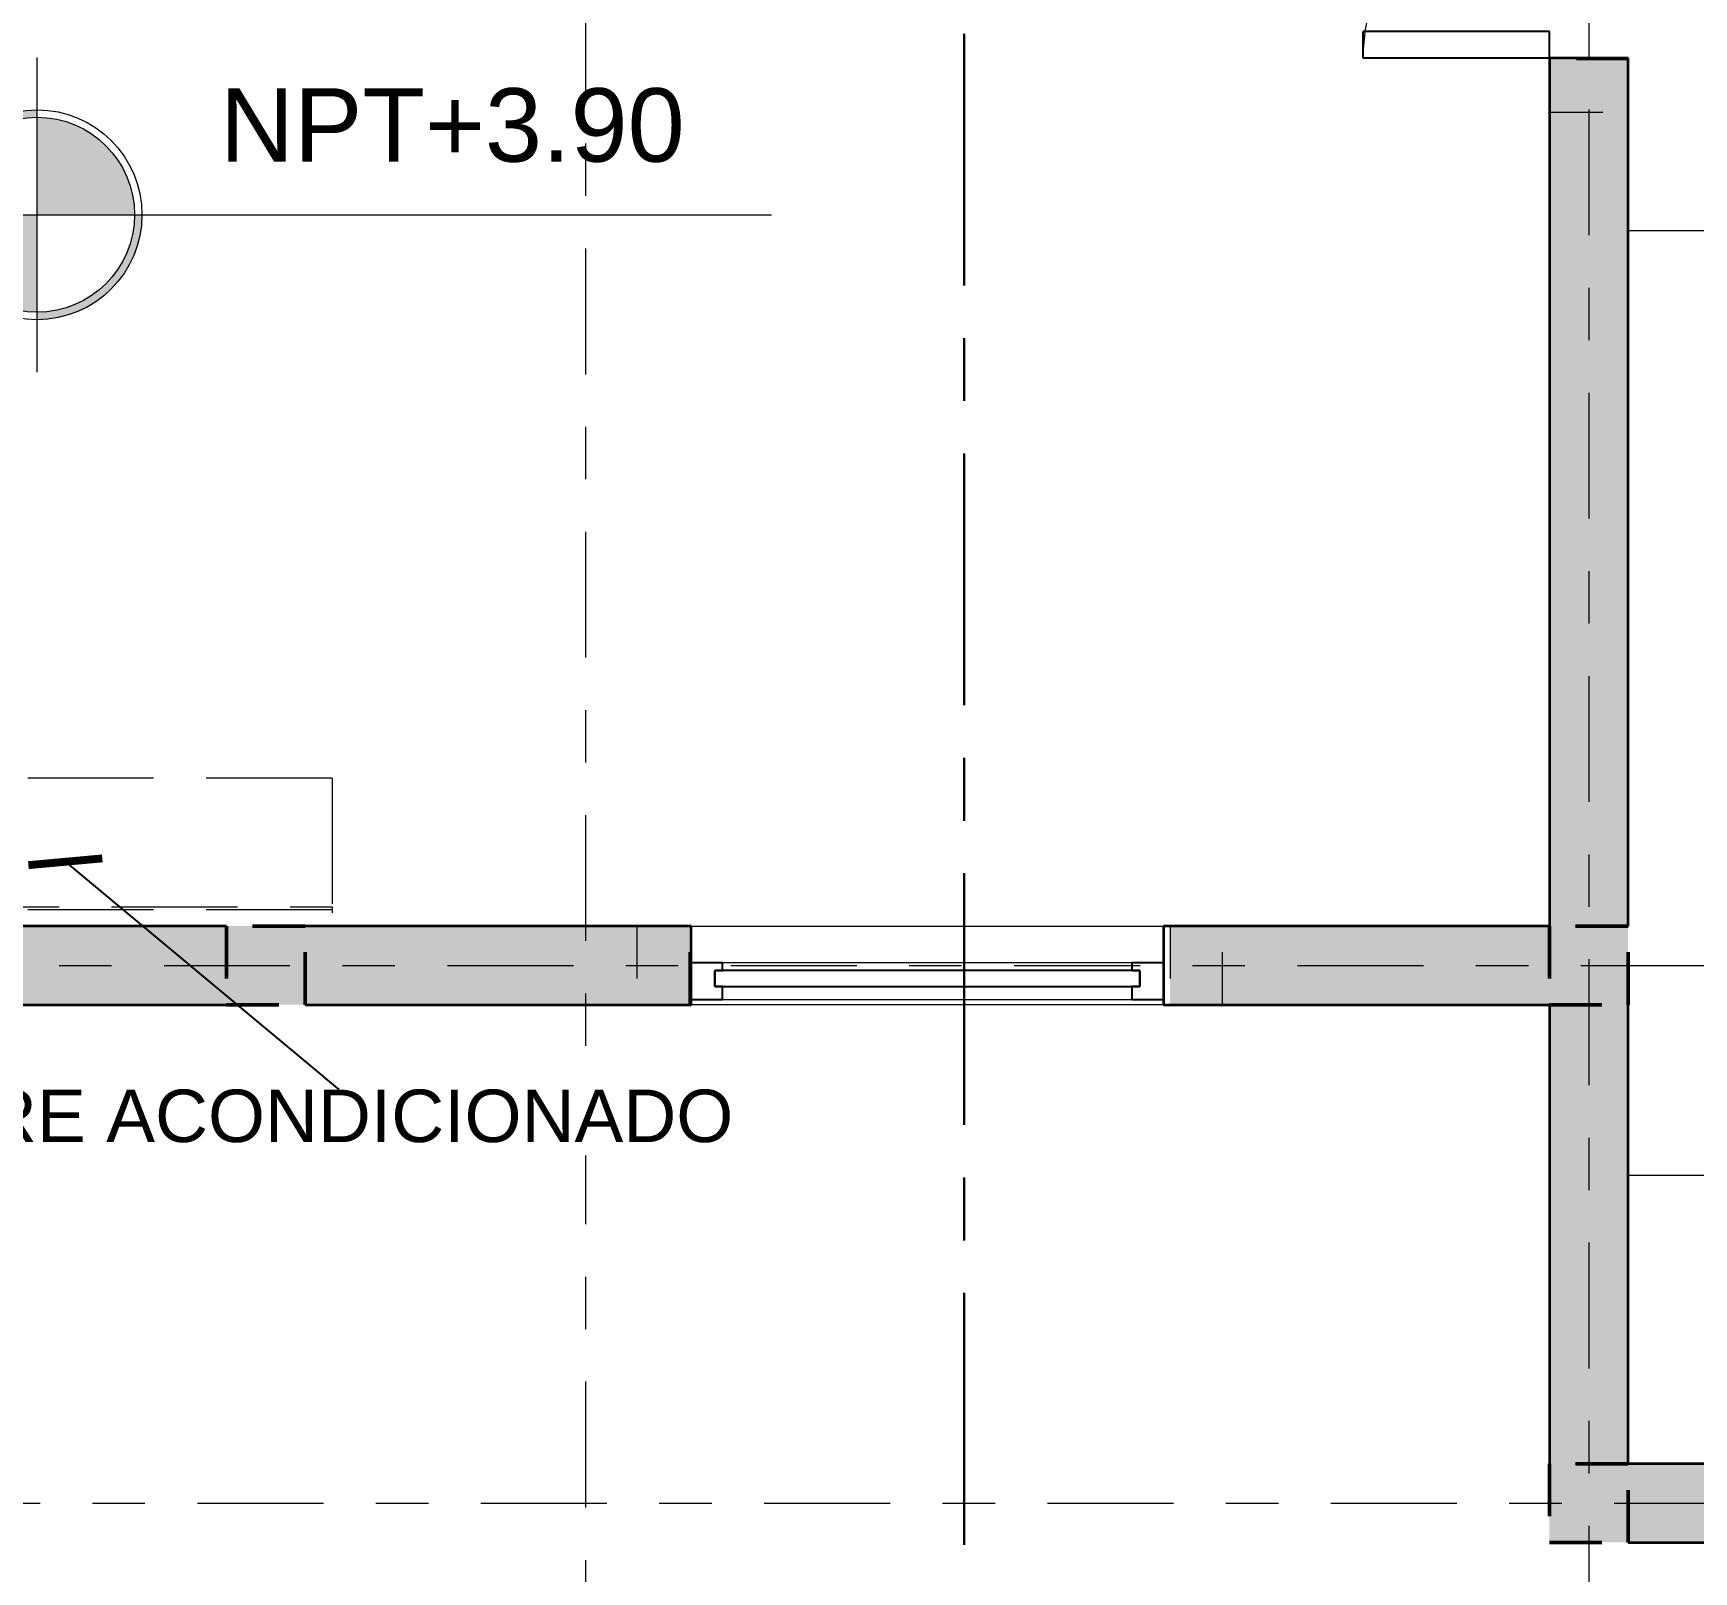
# Model space of a CAD drawing. Header units: millimetres. Extents: x -9559 to 23034, y -7226 to 22400.
# Drawn here: x 203.735 to 206.899, y 35.624 to 38.557 of the extents above; entities that cross this region are included whole.
import ezdxf

# ---------------------------------------------------------------- set-up
doc = ezdxf.new("R2010")
doc.units = ezdxf.units.MM
doc.header["$LTSCALE"] = 0.02
for name, pattern in [('0', [0]), ('ACAD_ISO02W100', [15, 12, -3]), ('ACAD_ISO08W100', [36, 24, -3, 6, -3]), ('ACAD_ISO10W100', [18, 12, -3, 0, -3]), ('DASHED2', [0.375, 0.25, -0.125]), ('Trazo', [0.00635, 0.003175, -0.003175])]:
    doc.linetypes.add(name, pattern=pattern)
for name, color, linetype, lineweight in [('A-DOOR', 8, '0', 18), ('A-GLAZ', 252, 'Continuous', 20), ('A-Mueble cocina 1', 9, 'Trazo', 9), ('A-Mueble cocina 2', 255, 'Continuous', 9), ('A-Mueble cocina 2-proyecciones', 255, 'ACAD_ISO02W100', 9), ('A-Mueble cocina 4- Habitaciones', 9, 'Continuous', 9), ('A_DIM-1', 251, 'Continuous', 18), ('AQ-MUROS', 7, 'Continuous', 35), ('ES-LOSA SOLIDA', 255, '0', 25), ('G-ANNO-DIMS', 252, 'Continuous', 15), ('G-ANNO-TEXT', 250, 'Continuous', 9), ('G-Linea Corte', 250, 'ACAD_ISO08W100', 30), ('S-COLS', 19, 'Continuous', 18), ('S-GRID', 253, 'ACAD_ISO10W100', 5), ('Sombras', 8, 'Continuous', 13)]:
    doc.layers.add(name, color=color, linetype=linetype, lineweight=lineweight)
doc.layers.add('IH-PLANO BASE', color=250, linetype='DASHED2', lineweight=5, transparency=0.55)
doc.styles.add('Arial_4', font='arial.ttf', dxfattribs={"height": 0.105})
doc.styles.get("Standard").update_dxf_attribs({"font": 'GOTHIC.TTF'})
doc.dimstyles.get("Standard").update_dxf_attribs({"dimtxt": 0.18, "dimasz": 0.18, "dimexe": 0.18, "dimexo": 0.0625, "dimgap": 0.09, "dimtad": 0, "dimzin": 3, "dimdsep": 46, "dimtxsty": 'Standard', "dimblk": 'ARCHTICK', "dimcen": 0.09, "dimadec": 0, "dimazin": 0, "dimtfac": 1, "dimtofl": 0, "dimtmove": 0, "dimatfit": 3, "dimldrblk": 'ARCHTICK', "dimfxl": 1, "dimtolj": 1, "dimtzin": 0, "dimarcsym": 0})

# ---------------------------------------------------------------- blocks, each defined once
blk = doc.blocks.new('- Ventana PVC Fija - venta 1-626830-Nivel 2')
at = {"layer": 'A-GLAZ', "lineweight": 25}
for p, q in [((-0.39, 0.065), (-0.45, 0.065)), ((-0.39, 0.04), (-0.39, 0.065)), ((0.45, 0.065), (0.39, 0.065)), ((0.39, 0.065), (0.39, 0.04)), ((0.405, 0.04), (-0.405, 0.04)), ((-0.405, 0.04), (-0.405, 0.01)), ((-0.405, 0.01), (-0.405, 0.04)), ((-0.405, 0.04), (-0.39, 0.04)), ((0.39, 0.04), (0.405, 0.04)), ((0.405, 0.01), (0.405, 0.04)), ((0.405, 0.04), (0.405, 0.01)), ((-0.405, 0.01), (0.405, 0.01)), ((-0.39, 0.01), (-0.405, 0.01)), ((-0.39, -0.005), (-0.39, 0.01)), ((0.39, 0.01), (0.39, -0.005)), ((0.405, 0.01), (0.39, 0.01)), ((-0.45, -0.005), (-0.39, -0.005)), ((0.39, -0.005), (0.45, -0.005))]:
    blk.add_line(p, q, dxfattribs=at)
at = {"layer": 'A-GLAZ'}
for p, q in [((0.39, 0.065), (-0.39, 0.065)), ((-0.39, -0.005), (0.39, -0.005))]:
    blk.add_line(p, q, dxfattribs=at)
blk = doc.blocks.new('Puerta de 2 hojas desigual - 1321 x 2134mm-512479-Nivel 2')
at = {"layer": 'A-DOOR', "lineweight": 25}
for p, q in [((-1.219, -0.075), (-1.219, -1.0395)), ((-1.219, -0.075), (-1.168, -0.075)), ((-1.168, -0.075), (-1.168, -1.0397)), ((0.051, -0.075), (0.051, -0.43)), ((0.102, -0.075), (0.051, -0.075)), ((0.102, -0.075), (0.102, -0.43)), ((0.102, -0.43), (0.051, -0.43)), ((-1.219, -1.0395), (-1.1657, -1.0395))]:
    blk.add_line(p, q, dxfattribs=at)
at = {"layer": 'A-DOOR'}
for centre, radius, start, end in [((-1.219, -0.075), 0.966, 270, 360), ((0.102, -0.075), 0.355, 180, 270)]:
    blk.add_arc(centre, radius, start, end, dxfattribs=at)
blk = doc.blocks.new('Cómoda - 4 puertas - 1800 x 400 x 400 mm-147548-Nivel 2')
at = {"layer": 'A-Mueble cocina 4- Habitaciones'}
for p, q in [((-1, 0), (-1, -0.418)), ((0.8, -0.418), (0.8, 0)), ((-1, -0.4), (0.8, -0.4)), ((-1, -0.418), (0.8, -0.418)), ((-0.636, -0.418), (-0.766, -0.418)), ((-0.766, -0.418), (-0.766, -0.438)), ((-0.766, -0.418), (-0.766, -0.438)), ((-0.766, -0.438), (-0.636, -0.438)), ((-0.766, -0.438), (-0.636, -0.438)), ((-0.636, -0.438), (-0.636, -0.418)), ((-0.636, -0.438), (-0.636, -0.418)), ((-0.035, -0.418), (-0.165, -0.418)), ((-0.165, -0.418), (-0.165, -0.438)), ((-0.165, -0.418), (-0.165, -0.438)), ((-0.165, -0.438), (-0.035, -0.438)), ((-0.165, -0.438), (-0.035, -0.438)), ((-0.035, -0.438), (-0.035, -0.418)), ((-0.035, -0.438), (-0.035, -0.418)), ((0.566, -0.418), (0.436, -0.418)), ((0.436, -0.418), (0.436, -0.438)), ((0.436, -0.418), (0.436, -0.438)), ((0.436, -0.438), (0.566, -0.438)), ((0.436, -0.438), (0.566, -0.438)), ((0.566, -0.438), (0.566, -0.418)), ((0.566, -0.438), (0.566, -0.418))]:
    blk.add_line(p, q, dxfattribs=at)
blk = doc.blocks.new('Hormigón-Cuadrado-Pilar - Columna 15x15-644438-Nivel 2')
at = {"layer": 'IH-PLANO BASE'}
blk.add_hatch(color=256, dxfattribs=at).paths.add_polyline_path([(0.075, -0.075), (0.075, 0.075), (-0.075, 0.075), (-0.075, -0.075)])
at = {"layer": 'IH-PLANO BASE', "lineweight": 50}
for p, q in [((0.075, 0.075), (-0.075, 0.075)), ((-0.075, 0.075), (-0.075, -0.075)), ((0.075, -0.075), (0.075, 0.075)), ((-0.075, -0.075), (0.075, -0.075))]:
    blk.add_line(p, q, dxfattribs=at)
blk = doc.blocks.new('Jamba')
at = {"layer": 'IH-PLANO BASE', "transparency": 33554687}
h = blk.add_hatch(color=256, dxfattribs=at)
h.dxf.hatch_style = 1
h.paths.add_polyline_path([(-0.0508, -0.075), (0.0492, -0.075), (0.0492, 0.075), (-0.0508, 0.075)])
at = {"layer": 'IH-PLANO BASE'}
blk.add_lwpolyline([(0.0492, 0.075), (-0.0508, 0.075), (-0.0508, -0.075), (0.0492, -0.075)], close=True, dxfattribs=at)
blk = doc.blocks.new('Cotas de elevación - Cota de elevación - Destino rellenado-10655-Nivel 1')
at = {"transparency": 33554572}
h = blk.add_hatch(color=256, dxfattribs=at)
h.dxf.hatch_style = 1
h.paths.add_polyline_path([(0.002, 0), (0.001859, 0, -0.414214), (0, -0.001859), (0, -0.002, 0.414214)])
h.paths.add_polyline_path([(0, 0.001859), (0, 0.002, 0.414214), (-0.002, 0), (-0.001859, 0, -0.414214)])
h = blk.add_hatch(color=256, dxfattribs=at)
h.dxf.hatch_style = 1
h.paths.add_polyline_path([(0, 0), (-0.001859, 0, 0.414214), (0, -0.001859)])
h.paths.add_polyline_path([(0, 0.001859), (0, 0), (0.001859, 0, 0.414214)])
at = {"layer": 'G-ANNO-DIMS', "lineweight": 20}
h = blk.add_hatch(dxfattribs=at)
h.set_pattern_fill('AR-B88', color=256, scale=0.1)
h.paths.add_polyline_path([(0, 0.001859), (0, 0), (0.001859, 0, 0.414214)])
h.paths.add_polyline_path([(0, 0), (-0.001859, 0, 0.414214), (0, -0.001859)])
h.paths.add_polyline_path([(0.002, 0), (0.001859, 0, -0.414214), (0, -0.001859), (0, -0.002, 0.414214)])
h.paths.add_polyline_path([(0, 0.001859), (0, 0.002, 0.414214), (-0.002, 0), (-0.001859, 0, -0.414214)])
for p, q in [((0, -0.003), (0, 0.003)), ((-0.003, 0), (0.014, 0))]:
    blk.add_line(p, q, dxfattribs=at)
for radius in [0.002, 0.001859]:
    blk.add_circle((0, 0), radius, dxfattribs=at)
blk = doc.blocks.new('HC_Air Conditioner_Indoor Unit_F_MEPcontent_Mitsubishi Electric Corporation_MSZ-AP60-71VG_K__INT-EN - MSZ-AP60VGK-147568-Nivel 1')
at = {"layer": 'A-Mueble cocina 2-proyecciones'}
for p, q in [((-3.92, -5.6305), (-3.92, -5.3852)), ((-2.82, -5.3852), (-3.92, -5.3852)), ((-2.82, -5.3852), (-2.82, -5.6305)), ((-3.92, -5.6367), (-3.92, -5.6305)), ((-3.92, -5.6305), (-2.82, -5.6305)), ((-2.82, -5.6305), (-2.82, -5.6367)), ((-3.92, -5.6422), (-3.92, -5.6367)), ((-2.82, -5.6367), (-3.92, -5.6367)), ((-2.82, -5.6367), (-2.82, -5.6422))]:
    blk.add_line(p, q, dxfattribs=at)

msp = doc.modelspace()

# ---------------------------------------------------------------- hatches: boundary and pattern name
at = {"layer": 'ES-LOSA SOLIDA', "true_color": 0x000000, "transparency": 33554521}
h = msp.add_hatch(color=18, dxfattribs=at)
h.dxf.hatch_style = 1
h.paths.add_polyline_path([(201.7316, 40.0802), (201.5816, 40.0802), (201.5816, 36.8552), (201.7316, 36.8552)])
h.paths.add_polyline_path([(202.361, 36.8552), (201.7316, 36.8552), (201.7316, 36.7052), (202.361, 36.7052)])
h.paths.add_polyline_path([(204.1028, 36.8552), (203.4677, 36.8552), (203.4677, 36.7052), (204.1028, 36.7052)])
h.paths.add_polyline_path([(204.8849, 36.8552), (204.2528, 36.8552), (204.2528, 36.7052), (204.8849, 36.7052)])
h.paths.add_polyline_path([(206.624, 36.8552), (206.0011, 36.8552), (206.0011, 36.7052), (206.624, 36.7052)])
h.paths.add_polyline_path([(206.774, 38.4064), (206.624, 38.4064), (206.624, 36.8552), (206.774, 36.8552)])
h.paths.add_polyline_path([(206.774, 36.7052), (206.624, 36.7052), (206.624, 35.8302), (206.774, 35.8302)])
h.paths.add_polyline_path([(207.2265, 35.8302), (206.774, 35.8302), (206.774, 35.6802), (207.2265, 35.6802)])
h.paths.add_polyline_path([(208.7766, 35.8302), (208.3377, 35.8302), (208.3377, 35.6802), (208.7766, 35.6802)])
h.paths.add_polyline_path([(209.3928, 35.8302), (208.9266, 35.8302), (208.9266, 35.6802), (209.3928, 35.6802)])
h.paths.add_polyline_path([(210.949, 35.8302), (210.5003, 35.8302), (210.5003, 35.6802), (210.949, 35.6802)])
h.paths.add_polyline_path([(211.099, 36.7052), (210.949, 36.7052), (210.949, 35.8302), (211.099, 35.8302)])
h.paths.add_polyline_path([(210.949, 40.2302), (209.8911, 40.2302), (209.8911, 40.0802), (210.949, 40.0802)])
h.paths.add_polyline_path([(211.099, 40.0802), (210.949, 40.0802), (210.949, 36.8552), (211.099, 36.8552)])
h.paths.add_polyline_path([(209.8911, 40.4502), (209.7411, 40.4502), (209.7411, 40.2302), (209.8911, 40.2302)])
h.paths.add_polyline_path([(209.8911, 42.2802), (209.7411, 42.2802), (209.7411, 42.1502), (209.8911, 42.1502)])
h.paths.add_polyline_path([(210.949, 42.4302), (209.8911, 42.4302), (209.8911, 42.2802), (210.949, 42.2802)])

# ---------------------------------------------------------------- linework, layer by layer
at = {"layer": 'A-GLAZ'}
for p, q in [((204.9884, 36.8552), (205.8884, 36.8552)), ((205.8884, 36.7052), (204.9884, 36.7052))]:
    msp.add_line(p, q, dxfattribs=at)
at = {"layer": 'AQ-MUROS'}
for p, q in [((206.624, 38.5092), (206.624, 36.8552)), ((206.774, 38.5092), (206.624, 38.5092)), ((206.774, 36.8552), (206.774, 38.5092)), ((204.1028, 36.8552), (203.3672, 36.8552)), ((204.9884, 36.8552), (204.2528, 36.8552)), ((204.9884, 36.7052), (204.9884, 36.8552)), ((206.624, 36.8552), (205.8884, 36.8552)), ((205.8884, 36.8552), (205.8884, 36.7052)), ((203.3672, 36.7052), (204.1028, 36.7052)), ((204.2528, 36.7052), (204.9884, 36.7052)), ((205.8884, 36.7052), (206.624, 36.7052)), ((206.624, 36.7052), (206.624, 35.8302)), ((206.774, 35.8302), (206.774, 36.7052)), ((207.3303, 35.8302), (206.774, 35.8302)), ((206.774, 35.6802), (207.3303, 35.6802))]:
    msp.add_line(p, q, dxfattribs=at)
at = {"layer": 'G-Linea Corte'}
msp.add_line((205.5086, 41.756), (205.5086, 33.957), dxfattribs=at)
at = {"layer": 'S-GRID'}
for p, q in [((204.7871, 55.9668), (204.7871, 33.4755)), ((206.699, 55.6918), (206.699, 33.2938)), ((199.124, 36.7802), (212.6315, 36.7802)), ((198.6477, 35.7552), (213.1331, 35.7552))]:
    msp.add_line(p, q, dxfattribs=at)

# ---------------------------------------------------------------- block references
at = {"layer": 'A-DOOR', "rotation": 269.9999999999999}
msp.add_blockref('Puerta de 2 hojas desigual - 1321 x 2134mm-512479-Nivel 2', (206.699, 38.6112), dxfattribs=at)
at = {"layer": 'A-GLAZ', "rotation": 180}
msp.add_blockref('- Ventana PVC Fija - venta 1-626830-Nivel 2', (205.4384, 36.7802), dxfattribs=at)
at = {"layer": 'A-Mueble cocina 1', "rotation": 89.99999999999984}
msp.add_blockref('Cómoda - 4 puertas - 1800 x 400 x 400 mm-147548-Nivel 2', (206.774, 37.3802), dxfattribs=at)
at = {"layer": 'A-Mueble cocina 1', "linetype": 'Continuous'}
msp.add_blockref('HC_Air Conditioner_Indoor Unit_F_MEPcontent_Mitsubishi Electric Corporation_MSZ-AP60-71VG_K__INT-EN - MSZ-AP60VGK-147568-Nivel 1', (207.1241, 42.5225), dxfattribs=at)
at = {"layer": 'A-Mueble cocina 2', "xscale": 99.99999999999993, "yscale": 99.99999999999993, "zscale": 99.99999999999993}
msp.add_blockref('Cotas de elevación - Cota de elevación - Destino rellenado-10655-Nivel 1', (203.7419, 38.211), dxfattribs=at)
at = {"layer": 'S-COLS'}
for p in [(204.1778, 36.7802), (206.699, 36.7802), (206.699, 35.7552)]:
    msp.add_blockref('Hormigón-Cuadrado-Pilar - Columna 15x15-644438-Nivel 2', p, dxfattribs=at)
at = {"layer": 'Sombras', "rotation": 90}
msp.add_blockref('Jamba', (206.7007, 38.4572), dxfattribs=at)
at = {"layer": 'Sombras'}
for p in [(204.9357, 36.7802), (205.9519, 36.7802)]:
    msp.add_blockref('Jamba', p, dxfattribs=at)

# ---------------------------------------------------------------- next in the draw order: texts
at = {"layer": 'A-Mueble cocina 2', "color": 18, "true_color": 0x000000, "insert": (204.0903, 38.4521), "char_height": 0.14, "width": 0.533043, "attachment_point": 1, "line_spacing_factor": 0.941778, "style": 'Arial_4', "bg_fill": 3, "box_fill_scale": 1.25, "bg_fill_color": 256, "bg_fill_true_color": 13158600, "bg_fill_transparency": 0}
msp.add_mtext('NPT+3.90', dxfattribs=at)
at = {"layer": 'G-ANNO-TEXT', "insert": (203.5089, 36.5434), "char_height": 0.1, "attachment_point": 1, "style": 'Arial_4', "bg_fill": 3, "box_fill_scale": 1.25, "bg_fill_color": 256, "bg_fill_true_color": 13158600, "bg_fill_transparency": 0}
msp.add_mtext('AIRE ACONDICIONADO', dxfattribs=at)

# ---------------------------------------------------------------- next in the draw order: leaders
at = {"layer": 'A_DIM-1'}
msp.add_leader([(203.7959, 36.9777, -0.1638), (204.3174, 36.5434, -0.1638)], dimstyle='Standard', override={"dimscale": 0.2, "dimtxt": 0.3, "dimasz": 0.5, "dimtmove": 1}, dxfattribs=at)

doc.saveas('drawing.dxf')
